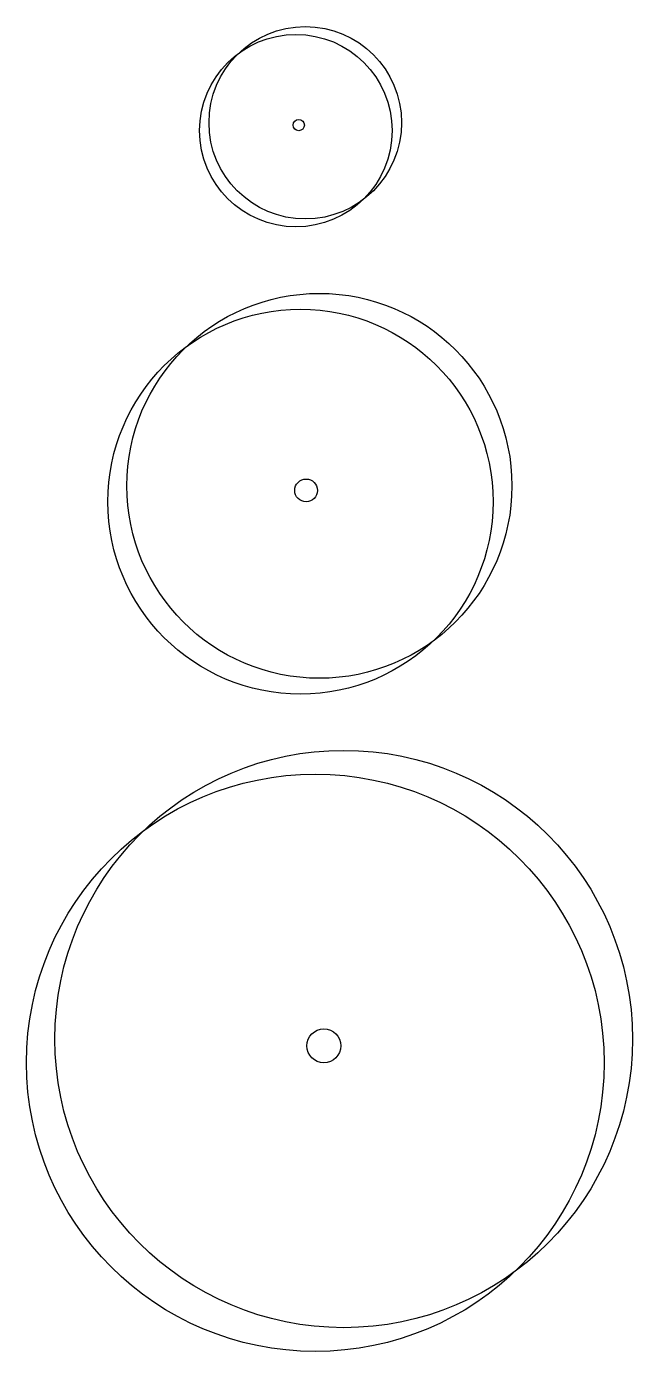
# Model space of a CAD drawing. Extents: x 193.3 to 202.9, y 58.8 to 79.8.
import ezdxf

# ---------------------------------------------------------------- set-up
doc = ezdxf.new("R2010")
doc.units = 0
doc.header["$LTSCALE"] = 10
doc.layers.get('0').update_dxf_attribs({"linetype": 'CONTINUOUS'})

msp = doc.modelspace()

# ---------------------------------------------------------------- linework, layer by layer
at = {"color": 0}
for centre, radius in [((197.722, 78.274), 1.524), ((197.573, 78.149), 1.524), ((197.618, 78.238), 0.0898), ((197.945, 72.523), 3.048), ((197.646, 72.272), 3.048), ((197.735, 72.451), 0.18), ((198.33, 63.762), 4.572), ((197.881, 63.385), 4.572), ((198.016, 63.654), 0.269)]:
    msp.add_circle(centre, radius, dxfattribs=at)

doc.saveas('drawing.dxf')
